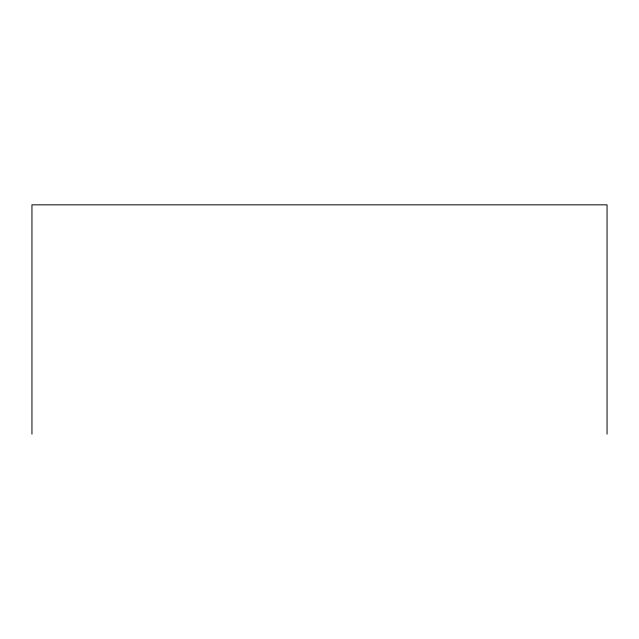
<?xml version="1.0" encoding="UTF-8"?>
<svg xmlns="http://www.w3.org/2000/svg" width="639" height="639" viewBox="0 0 639 639"><rect width="100%" height="100%" fill="white"/><g stroke="black" fill="none" stroke-linecap="round" stroke-linejoin="round"><path stroke-width="0.96" d="M607.05 434.161L607.05 204.839L31.95 204.839L31.95 434.161"/></g></svg>
